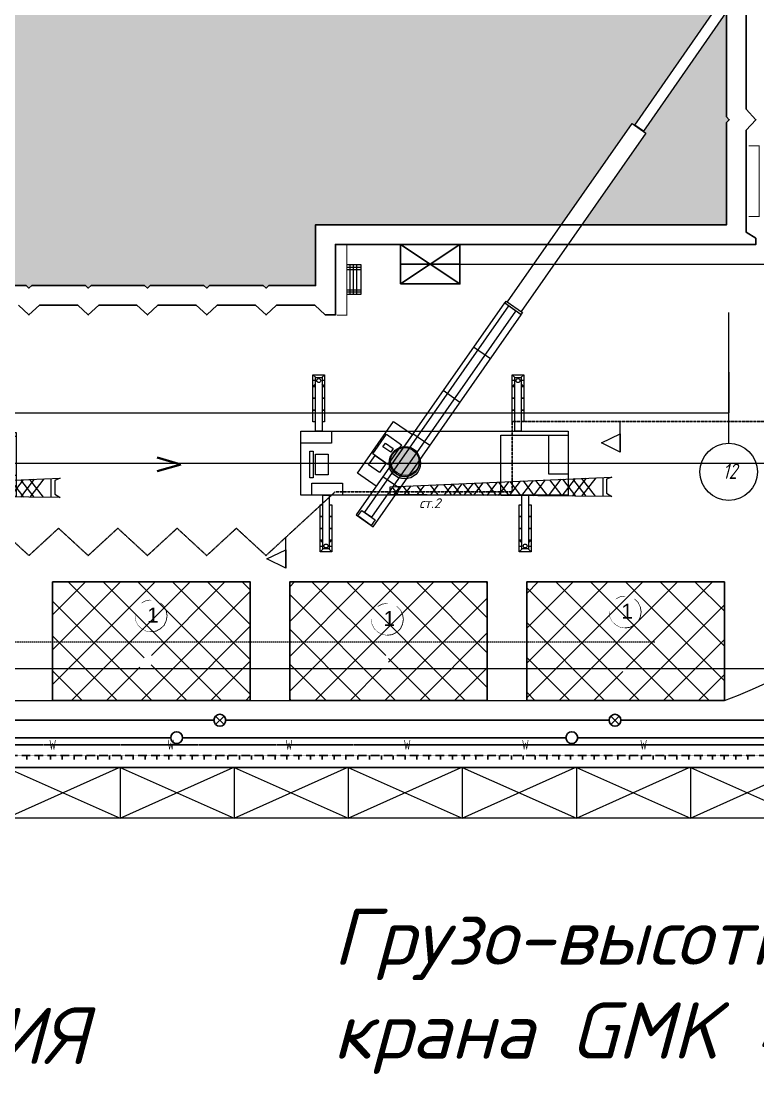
# Model space of a CAD drawing. Header units: millimetres. Extents: x -152693 to 518302, y -31658 to 793547.
# Drawn here: x 453832 to 466925, y 44477 to 63184 of the extents above; entities that cross this region are included whole.
import ezdxf

# ---------------------------------------------------------------- set-up
doc = ezdxf.new("R2010")
doc.units = ezdxf.units.MM
for name, pattern in [('ACAD_ISO02W100', [15, 12, -3]), ('ACAD_ISO03W100', [30, 12, -18]), ('K5LT_AXLED', [19.5, 15, -1.5, 1.5, -1.5]), ('K5LT_BASIC', [0]), ('K5LT_DASHED', [6, 4, -2]), ('K5LT_DASHED_REINFORCED', [6, 4, -2]), ('K5LT_THIN', [0]), ('PS-HIDDEN1', [4, 3, -1]), ('PS-HIDDEN2', [6.5, 5, -1.5])]:
    doc.linetypes.add(name, pattern=pattern)
doc.layers.get('Defpoints').update_dxf_attribs({"color": 2})
for name, color, linetype in [('1WALLB', 212, 'Continuous'), ('PDF _0', 7, 'Continuous'), ('PDF _Текст', 7, 'Continuous'), ('Системный слой', 7, 'Continuous'), ('Слой 1', 7, 'Continuous')]:
    doc.layers.add(name, color=color, linetype=linetype)
doc.layers.add('№3', color=215, linetype='Continuous', lineweight=50)
doc.styles.add('PDF Arial', font='arial.ttf')
doc.styles.get("Standard").update_dxf_attribs({"font": 'arial.ttf'})
doc.styles.add('стиль4', font='isocpeui.ttf', dxfattribs={"height": 2.5})
doc.linetypes.add('ограждение1', pattern='A,0.25,-0.1,[133,ltypeshp.shx,S=0.1,R=0,X=-0.1,Y=0],-0.1,1', length=1.45)
doc.dimstyles.new('Копия(3) ISO-25', dxfattribs={"dimtxt": 2, "dimasz": 2.5, "dimexe": 1.25, "dimexo": 0.3, "dimgap": 0.3, "dimtad": 1, "dimzin": 9, "dimtxsty": 'стиль4', "dimblk": 'OBLIQUE', "dimcen": 2.5, "dimdle": 1, "dimadec": 0, "dimazin": 0, "dimtfac": 1, "dimtmove": 0, "dimatfit": 3, "dimfxl": 1, "dimarcsym": 0})
pattern_1 = [(45, (471839, 380676.3), (-309.3592, 309.3592), []), (135, (471839, 380676.3), (-309.3592, -309.3592), [])]

# ---------------------------------------------------------------- blocks, each defined once
blk = doc.blocks.new('_Oblique')
at = {"color": 0, "linetype": 'ByBlock', "lineweight": -2}
blk.add_line((-0.5, -0.5), (0.5, 0.5), dxfattribs=at)
blk = doc.blocks.new('*D332')
at = {"color": 0, "lineweight": -2, "transparency": 16777216}
for p, q in [((443379, 56944), (443379, 56224)), ((466405, 56944), (466405, 56224)), ((443378, 56225), (466406, 56225))]:
    blk.add_line(p, q, dxfattribs=at)
at = {"layer": 'Defpoints', "color": 0, "transparency": 16777216}
for p in [(443379, 56945), (466405, 56945), (466405, 56225)]:
    blk.add_point(p, dxfattribs=at)
at = {"color": 0, "lineweight": -2, "transparency": 16777216, "xscale": 2.5, "yscale": 2.5, "zscale": 2.5, "rotation": 180}
blk.add_blockref('_Oblique', (443379, 56225), dxfattribs=at)
at = {"color": 0, "lineweight": -2, "transparency": 16777216, "xscale": 2.5, "yscale": 2.5, "zscale": 2.5}
blk.add_blockref('_Oblique', (466405, 56225), dxfattribs=at)
at = {"color": 0, "lineweight": 9, "transparency": 16777216, "insert": (454892, 56227), "char_height": 2.5, "attachment_point": 5, "style": 'стиль4'}
blk.add_mtext('67190', dxfattribs=at)
blk = doc.blocks.new('*D347')
at = {"color": 0, "lineweight": -2, "transparency": 16777216}
for p, q in [((453691, 52994), (453691, 51674)), ((454393, 53082), (454393, 51674)), ((454394, 51676), (453690, 51676))]:
    blk.add_line(p, q, dxfattribs=at)
at = {"layer": 'Defpoints', "color": 0, "transparency": 16777216}
for p in [(453691, 52994), (454393, 53082), (453691, 51676)]:
    blk.add_point(p, dxfattribs=at)
at = {"color": 0, "lineweight": -2, "transparency": 16777216, "xscale": 2.5, "yscale": 2.5, "zscale": 2.5, "rotation": 180}
blk.add_blockref('_Oblique', (453691, 51676), dxfattribs=at)
at = {"color": 0, "lineweight": -2, "transparency": 16777216, "xscale": 2.5, "yscale": 2.5, "zscale": 2.5}
blk.add_blockref('_Oblique', (454393, 51676), dxfattribs=at)
at = {"color": 0, "lineweight": 9, "transparency": 16777216, "insert": (454042, 51677), "char_height": 2.5, "attachment_point": 5, "style": 'стиль4'}
blk.add_mtext('2', dxfattribs=at)
blk = doc.blocks.new('*D348')
at = {"color": 0, "lineweight": -2, "transparency": 16777216}
for p, q in [((454393, 53038), (454393, 51674)), ((457904, 53038), (457904, 51674)), ((457905, 51676), (454392, 51676))]:
    blk.add_line(p, q, dxfattribs=at)
at = {"layer": 'Defpoints', "color": 0, "transparency": 16777216}
for p in [(454393, 53038), (457904, 53038), (454393, 51676)]:
    blk.add_point(p, dxfattribs=at)
at = {"color": 0, "lineweight": -2, "transparency": 16777216, "xscale": 2.5, "yscale": 2.5, "zscale": 2.5, "rotation": 180}
blk.add_blockref('_Oblique', (454393, 51676), dxfattribs=at)
at = {"color": 0, "lineweight": -2, "transparency": 16777216, "xscale": 2.5, "yscale": 2.5, "zscale": 2.5}
blk.add_blockref('_Oblique', (457904, 51676), dxfattribs=at)
at = {"color": 0, "lineweight": 9, "transparency": 16777216, "insert": (456148, 51677), "char_height": 2.5, "attachment_point": 5, "style": 'стиль4'}
blk.add_mtext('10', dxfattribs=at)
blk = doc.blocks.new('*D349')
at = {"color": 0, "lineweight": -2, "transparency": 16777216}
for p, q in [((457904, 53082), (457904, 51674)), ((458606, 53082), (458606, 51674)), ((458607, 51676), (457903, 51676))]:
    blk.add_line(p, q, dxfattribs=at)
at = {"layer": 'Defpoints', "color": 0, "transparency": 16777216}
for p in [(457904, 53082), (458606, 53082), (457904, 51676)]:
    blk.add_point(p, dxfattribs=at)
at = {"color": 0, "lineweight": -2, "transparency": 16777216, "xscale": 2.5, "yscale": 2.5, "zscale": 2.5, "rotation": 180}
blk.add_blockref('_Oblique', (457904, 51676), dxfattribs=at)
at = {"color": 0, "lineweight": -2, "transparency": 16777216, "xscale": 2.5, "yscale": 2.5, "zscale": 2.5}
blk.add_blockref('_Oblique', (458606, 51676), dxfattribs=at)
at = {"color": 0, "lineweight": 9, "transparency": 16777216, "insert": (458255, 51677), "char_height": 2.5, "attachment_point": 5, "style": 'стиль4'}
blk.add_mtext('2', dxfattribs=at)
blk = doc.blocks.new('*D350')
at = {"color": 0, "lineweight": -2, "transparency": 16777216}
for p, q in [((458606, 53082), (458606, 51674)), ((462116, 53082), (462116, 51674)), ((462117, 51676), (458605, 51676))]:
    blk.add_line(p, q, dxfattribs=at)
at = {"layer": 'Defpoints', "color": 0, "transparency": 16777216}
for p in [(458606, 53082), (462116, 53082), (458606, 51676)]:
    blk.add_point(p, dxfattribs=at)
at = {"color": 0, "lineweight": -2, "transparency": 16777216, "xscale": 2.5, "yscale": 2.5, "zscale": 2.5, "rotation": 180}
blk.add_blockref('_Oblique', (458606, 51676), dxfattribs=at)
at = {"color": 0, "lineweight": -2, "transparency": 16777216, "xscale": 2.5, "yscale": 2.5, "zscale": 2.5}
blk.add_blockref('_Oblique', (462116, 51676), dxfattribs=at)
at = {"color": 0, "lineweight": 9, "transparency": 16777216, "insert": (460361, 51677), "char_height": 2.5, "attachment_point": 5, "style": 'стиль4'}
blk.add_mtext('10', dxfattribs=at)
blk = doc.blocks.new('*D351')
at = {"color": 0, "lineweight": -2, "transparency": 16777216}
for p, q in [((462116, 53038), (462116, 51674)), ((462818, 53038), (462818, 51674)), ((462819, 51676), (462115, 51676))]:
    blk.add_line(p, q, dxfattribs=at)
at = {"layer": 'Defpoints', "color": 0, "transparency": 16777216}
for p in [(462116, 53038), (462818, 53038), (462116, 51676)]:
    blk.add_point(p, dxfattribs=at)
at = {"color": 0, "lineweight": -2, "transparency": 16777216, "xscale": 2.5, "yscale": 2.5, "zscale": 2.5, "rotation": 180}
blk.add_blockref('_Oblique', (462116, 51676), dxfattribs=at)
at = {"color": 0, "lineweight": -2, "transparency": 16777216, "xscale": 2.5, "yscale": 2.5, "zscale": 2.5}
blk.add_blockref('_Oblique', (462818, 51676), dxfattribs=at)
at = {"color": 0, "lineweight": 9, "transparency": 16777216, "insert": (462467, 51677), "char_height": 2.5, "attachment_point": 5, "style": 'стиль4'}
blk.add_mtext('2', dxfattribs=at)
blk = doc.blocks.new('*D352')
at = {"color": 0, "lineweight": -2, "transparency": 16777216}
for p, q in [((462818, 52994), (462818, 51674)), ((466329, 53082), (466329, 51674)), ((466330, 51676), (462817, 51676))]:
    blk.add_line(p, q, dxfattribs=at)
at = {"layer": 'Defpoints', "color": 0, "transparency": 16777216}
for p in [(462818, 52994), (466329, 53082), (462818, 51676)]:
    blk.add_point(p, dxfattribs=at)
at = {"color": 0, "lineweight": -2, "transparency": 16777216, "xscale": 2.5, "yscale": 2.5, "zscale": 2.5, "rotation": 180}
blk.add_blockref('_Oblique', (462818, 51676), dxfattribs=at)
at = {"color": 0, "lineweight": -2, "transparency": 16777216, "xscale": 2.5, "yscale": 2.5, "zscale": 2.5}
blk.add_blockref('_Oblique', (466329, 51676), dxfattribs=at)
at = {"color": 0, "lineweight": 9, "transparency": 16777216, "insert": (464573, 51677), "char_height": 2.5, "attachment_point": 5, "style": 'стиль4'}
blk.add_mtext('10', dxfattribs=at)
blk = doc.blocks.new('*D353')
at = {"color": 0, "lineweight": -2, "transparency": 16777216}
for p, q in [((471689, 53784), (471689, 51674)), ((466329, 53082), (466329, 51674)), ((471690, 51676), (466328, 51676))]:
    blk.add_line(p, q, dxfattribs=at)
at = {"layer": 'Defpoints', "color": 0, "transparency": 16777216}
for p in [(471689, 53784), (466329, 53082), (466329, 51676)]:
    blk.add_point(p, dxfattribs=at)
at = {"color": 0, "lineweight": -2, "transparency": 16777216, "xscale": 2.5, "yscale": 2.5, "zscale": 2.5, "rotation": 180}
blk.add_blockref('_Oblique', (466329, 51676), dxfattribs=at)
at = {"color": 0, "lineweight": -2, "transparency": 16777216, "xscale": 2.5, "yscale": 2.5, "zscale": 2.5}
blk.add_blockref('_Oblique', (471689, 51676), dxfattribs=at)
at = {"color": 0, "lineweight": 9, "transparency": 16777216, "insert": (469009, 51677), "char_height": 2.5, "attachment_point": 5, "style": 'стиль4'}
blk.add_mtext('15.30', dxfattribs=at)
blk = doc.blocks.new('*U318')
at = {"layer": 'Системный слой', "insert": (-213, -87), "char_height": 296.01, "width": 426.21, "attachment_point": 7}
blk.add_mtext('{\\fGOST type A|b0|i0|c204|p2;\\H0.59119x;\\W0.67;\\C7;W}', dxfattribs=at)
blk = doc.blocks.new('*U323')
at = {"color": 0, "linetype": 'ByBlock', "lineweight": -2}
for p in [(12600, 0), (14700, 0), (16800, 0), (18900, 0), (21000, 0), (23100, 0)]:
    blk.add_blockref('*U318', p, dxfattribs=at)
blk = doc.blocks.new('*U319')
at = {"layer": 'Системный слой', "color": 150, "linetype": 'K5LT_THIN', "lineweight": 30}
blk.add_line((0, -35), (0, 35), dxfattribs=at)
blk = doc.blocks.new('*U320')
at = {"color": 0, "linetype": 'ByBlock', "lineweight": -2}
for p in [(13860, 0), (14070, 0), (14280, 0), (14490, 0), (14700, 0), (14910, 0), (15120, 0), (15330, 0), (15540, 0), (15750, 0), (15960, 0), (16170, 0), (16380, 0), (16590, 0), (16800, 0), (17010, 0), (17220, 0), (17430, 0), (17640, 0), (17850, 0), (18060, 0), (18270, 0), (18480, 0), (18690, 0), (18900, 0), (19110, 0), (19320, 0), (19530, 0), (19740, 0), (19950, 0), (20160, 0), (20370, 0), (20580, 0), (20790, 0), (21000, 0), (21210, 0), (21420, 0), (21630, 0), (21840, 0), (22050, 0), (22260, 0), (22470, 0), (22680, 0), (22890, 0), (23100, 0), (23310, 0), (23520, 0), (23730, 0), (23940, 0), (24150, 0), (24360, 0), (24570, 0), (24780, 0), (24990, 0), (25200, 0), (25410, 0), (25620, 0), (25830, 0), (26040, 0), (26250, 0), (26460, 0), (26670, 0)]:
    blk.add_blockref('*U319', p, dxfattribs=at)
blk = doc.blocks.new('прарапрапр')
at = {"color": 1, "lineweight": 25}
for p, q in [((-1831.19, -5961.57), (-1831.92, -5960.84)), ((-1828.93, -5960.84), (-1829.66, -5961.57)), ((-1780.63, -5961.57), (-1781.36, -5960.84)), ((-1778.37, -5960.84), (-1779.1, -5961.57)), ((-1831.22, -5962.33), (-1831.92, -5962.33)), ((-1831.22, -5963.13), (-1831.92, -5963.83)), ((-1828.93, -5962.33), (-1829.6, -5962.33)), ((-1828.93, -5963.83), (-1829.6, -5963.16)), ((-1780.66, -5962.33), (-1781.36, -5962.33)), ((-1780.66, -5963.13), (-1781.36, -5963.83)), ((-1778.37, -5962.33), (-1779.03, -5962.33)), ((-1778.37, -5963.83), (-1779.03, -5963.16)), ((-1812.27, -5989.31), (-1756, -5986.8)), ((-1796.64, -5991.38), (-1798.69, -5988.7)), ((-1798.52, -5991.36), (-1796.4, -5988.6)), ((-1794.22, -5991.4), (-1796.36, -5988.6)), ((-1796.25, -5991.38), (-1794.04, -5988.5)), ((-1791.53, -5991.42), (-1793.78, -5988.49)), ((-1793.48, -5991.4), (-1791.15, -5988.37)), ((-1791.09, -5991.42), (-1788.66, -5988.26)), ((-1788.43, -5991.45), (-1790.8, -5988.35)), ((-1785.3, -5991.47), (-1787.79, -5988.22)), ((-1787.64, -5991.45), (-1785.06, -5988.1)), ((-1784.8, -5991.47), (-1782.11, -5987.96)), ((-1782.06, -5991.5), (-1784.68, -5988.08)), ((-1782.03, -5991.5), (-1779.22, -5987.83)), ((-1779.15, -5991.52), (-1781.88, -5987.95)), ((-1778.89, -5991.52), (-1775.95, -5987.69)), ((-1775.63, -5991.55), (-1778.5, -5987.8)), ((-1775.95, -5991.55), (-1772.88, -5987.55)), ((-1772.28, -5991.58), (-1775.29, -5987.66)), ((-1772.11, -5991.58), (-1768.88, -5987.37)), ((-1768.65, -5991.61), (-1771.8, -5987.5)), ((-1768.65, -5991.61), (-1765.28, -5987.21)), ((-1765.19, -5991.63), (-1768.47, -5987.35)), ((-1765.99, -5991.63), (-1762.51, -5987.09)), ((-1762.54, -5991.65), (-1765.92, -5987.24)), ((-1760.17, -5991.67), (-1763.65, -5987.14)), ((-1763.62, -5991.65), (-1760.04, -5986.98)), ((-1758.26, -5991.69), (-1758.24, -5986.9)), ((-1756, -5986.8), (-1757.36, -5987.38)), ((-1757.36, -5987.38), (-1757.36, -5990.88)), ((-1812.29, -5991.25), (-1812.27, -5989.31)), ((-1756, -5991.71), (-1812.29, -5991.25)), ((-1810.3, -5991.27), (-1811.82, -5989.29)), ((-1811.31, -5991.26), (-1809.73, -5989.2)), ((-1807.34, -5991.29), (-1808.97, -5989.16)), ((-1808.66, -5991.28), (-1806.96, -5989.07)), ((-1805.44, -5991.31), (-1803.61, -5988.92)), ((-1803.64, -5991.32), (-1805.42, -5989.01)), ((-1800.14, -5991.35), (-1802.05, -5988.85)), ((-1801.98, -5991.34), (-1800.01, -5988.76)), ((-1757.36, -5990.88), (-1756, -5991.71)), ((-1830.08, -6002.81), (-1829.42, -6003.47)), ((-1830.08, -6004.31), (-1829.42, -6004.31)), ((-1827.8, -6003.51), (-1827.1, -6002.81)), ((-1827.8, -6004.31), (-1827.1, -6004.31)), ((-1779.52, -6002.81), (-1778.86, -6003.47)), ((-1779.52, -6004.31), (-1778.86, -6004.31)), ((-1777.23, -6003.51), (-1776.53, -6002.81)), ((-1777.23, -6004.31), (-1776.53, -6004.31)), ((-1830.08, -6005.8), (-1829.35, -6005.07)), ((-1827.83, -6005.07), (-1827.1, -6005.8)), ((-1779.52, -6005.8), (-1778.79, -6005.07)), ((-1777.26, -6005.07), (-1776.53, -6005.8))]:
    blk.add_line(p, q, dxfattribs=at)
for points in [[(-1831.22, -5963.83), (-1831.92, -5963.83), (-1831.92, -5960.84), (-1831.22, -5960.84), (-1828.93, -5960.84), (-1828.93, -5963.83), (-1829.6, -5963.83)], [(-1780.66, -5963.83), (-1781.36, -5963.83), (-1781.36, -5960.84), (-1780.66, -5960.84), (-1778.37, -5960.84), (-1778.37, -5963.83), (-1779.03, -5963.83)], [(-1831.22, -5966.81), (-1831.92, -5966.81), (-1831.92, -5963.83), (-1831.22, -5963.83)], [(-1829.6, -5963.83), (-1828.93, -5963.83), (-1828.93, -5966.81), (-1829.6, -5966.81)], [(-1780.66, -5966.81), (-1781.36, -5966.81), (-1781.36, -5963.83), (-1780.66, -5963.83)], [(-1779.03, -5963.83), (-1778.37, -5963.83), (-1778.37, -5966.81), (-1779.03, -5966.81)], [(-1831.22, -5969.8), (-1831.92, -5969.8), (-1831.92, -5966.81), (-1831.22, -5966.81)], [(-1829.6, -5966.81), (-1828.93, -5966.81), (-1828.93, -5969.8), (-1829.6, -5969.8)], [(-1780.66, -5969.8), (-1781.36, -5969.8), (-1781.36, -5966.81), (-1780.66, -5966.81)], [(-1779.03, -5966.81), (-1778.37, -5966.81), (-1778.37, -5969.8), (-1779.03, -5969.8)], [(-1831.22, -5972.79), (-1831.92, -5972.79), (-1831.92, -5969.8), (-1831.22, -5969.8)], [(-1829.6, -5969.8), (-1828.93, -5969.8), (-1828.93, -5972.79), (-1829.6, -5972.79)], [(-1780.66, -5972.79), (-1781.36, -5972.79), (-1781.36, -5969.8), (-1780.66, -5969.8)], [(-1779.03, -5969.8), (-1778.37, -5969.8), (-1778.37, -5972.79), (-1779.03, -5972.79)], [(-1784.21, -5986.22), (-1784.21, -5976.16), (-1767.12, -5976.16), (-1767.12, -5991.44), (-1784.21, -5991.44), (-1784.21, -5986.22)], [(-1829.42, -5996.84), (-1830.08, -5996.84), (-1830.08, -5993.85), (-1829.42, -5993.85)], [(-1827.8, -5993.85), (-1827.1, -5993.85), (-1827.1, -5996.84), (-1827.8, -5996.84)], [(-1778.86, -5996.84), (-1779.52, -5996.84), (-1779.52, -5993.85), (-1778.86, -5993.85)], [(-1777.23, -5993.85), (-1776.53, -5993.85), (-1776.53, -5996.84), (-1777.23, -5996.84)], [(-1829.42, -5999.83), (-1830.08, -5999.83), (-1830.08, -5996.84), (-1829.42, -5996.84)], [(-1827.8, -5996.84), (-1827.1, -5996.84), (-1827.1, -5999.83), (-1827.8, -5999.83)], [(-1778.86, -5999.83), (-1779.52, -5999.83), (-1779.52, -5996.84), (-1778.86, -5996.84)], [(-1777.23, -5996.84), (-1776.53, -5996.84), (-1776.53, -5999.83), (-1777.23, -5999.83)], [(-1829.42, -6002.81), (-1830.08, -6002.81), (-1830.08, -5999.83), (-1829.42, -5999.83)], [(-1827.8, -5999.83), (-1827.1, -5999.83), (-1827.1, -6002.81), (-1827.8, -6002.81)], [(-1778.86, -6002.81), (-1779.52, -6002.81), (-1779.52, -5999.83), (-1778.86, -5999.83)], [(-1777.23, -5999.83), (-1776.53, -5999.83), (-1776.53, -6002.81), (-1777.23, -6002.81)], [(-1827.8, -6002.81), (-1827.1, -6002.81), (-1827.1, -6005.8), (-1827.8, -6005.8), (-1830.08, -6005.8), (-1830.08, -6002.81), (-1829.42, -6002.81)], [(-1777.23, -6002.81), (-1776.53, -6002.81), (-1776.53, -6005.8), (-1777.23, -6005.8), (-1779.52, -6005.8), (-1779.52, -6002.81), (-1778.86, -6002.81)]]:
    blk.add_lwpolyline(points, dxfattribs=at)
for points in [[(-1829.6, -5975.2), (-1831.22, -5975.2), (-1831.22, -5961.57), (-1829.6, -5961.57)], [(-1779.03, -5975.2), (-1780.66, -5975.2), (-1780.66, -5961.57), (-1779.03, -5961.57)], [(-1767.12, -5991.44), (-1834.94, -5991.44), (-1834.94, -5975.2), (-1767.12, -5975.2)], [(-1827.2, -5978.24), (-1834.94, -5978.24), (-1834.94, -5975.2), (-1827.2, -5975.2)], [(-1772.01, -5976.16), (-1767.12, -5976.16), (-1767.12, -5986.11), (-1772.01, -5986.11)], [(-1831.89, -5987), (-1832.72, -5987), (-1832.72, -5980.2), (-1831.89, -5980.2)], [(-1828, -5986.22), (-1831.22, -5986.22), (-1831.22, -5980.99), (-1828, -5980.99)], [(-1824.43, -5991.44), (-1832.17, -5991.44), (-1832.17, -5988.4), (-1824.43, -5988.4)], [(-1829.42, -5991.44), (-1827.8, -5991.44), (-1827.8, -6005.07), (-1829.42, -6005.07)], [(-1778.86, -5991.44), (-1777.23, -5991.44), (-1777.23, -6005.07), (-1778.86, -6005.07)]]:
    blk.add_lwpolyline(points, close=True, dxfattribs=at)
for centre in [(-1830.43, -5962.33), (-1779.86, -5962.33), (-1828.59, -6004.31), (-1778.03, -6004.31)]:
    blk.add_circle(centre, 0.492, dxfattribs=at)
blk = doc.blocks.new('ичси')
at = {"color": 1, "lineweight": 20}
for p, q in [((-1400.86, -5833.4), (-1401.75, -5835.85)), ((-1405.15, -5843.25), (-1402.39, -5835.62)), ((-1402.39, -5835.62), (-1399.86, -5836.56)), ((-1399.6, -5833.86), (-1400.48, -5836.31)), ((-1402.68, -5844.15), (-1399.85, -5836.55)), ((-1440.44, -5952.72), (-1445.35, -5950.95)), ((-1445.02, -5965.37), (-1449.93, -5963.59)), ((-1449.57, -5977.94), (-1454.48, -5976.16)), ((-1454.11, -5990.47), (-1459.02, -5988.69))]:
    blk.add_line(p, q, dxfattribs=at)
for points in [[(-1400.23, -5833.63), (-1401.67, -5833.11), (-1401.84, -5833.56), (-1402.05, -5833.48), (-1402.2, -5833.89), (-1402.85, -5833.66), (-1403.1, -5834.35), (-1402.45, -5834.58), (-1402.78, -5835.48), (-1402.39, -5835.62)], [(-1400.23, -5833.63), (-1398.79, -5834.15), (-1398.95, -5834.6), (-1398.74, -5834.68), (-1398.89, -5835.09), (-1398.23, -5835.33), (-1398.48, -5836.02), (-1399.14, -5835.78), (-1399.46, -5836.68), (-1399.85, -5836.54)], [(-1440.01, -5937.62), (-1421.18, -5885.64), (-1417.17, -5887.09), (-1436, -5939.07)]]:
    blk.add_lwpolyline(points, dxfattribs=at)
for points in [[(-1402.65, -5844.16), (-1417.91, -5886.82), (-1420.45, -5885.9), (-1405.19, -5843.24)], [(-1435.64, -5939.2), (-1435.86, -5939.82), (-1440.6, -5938.1), (-1440.38, -5937.49)], [(-1458.12, -6001.55), (-1435.78, -5939.85), (-1440.69, -5938.07), (-1463.03, -5999.77)], [(-1459.08, -5999.34), (-1437.32, -5939.29), (-1439.48, -5938.51), (-1461.23, -5998.56)], [(-1454.57, -5976.4), (-1460.01, -5991.41), (-1465.46, -5989.44), (-1460.02, -5974.43)], [(-1456.52, -5979.61), (-1458.59, -5985.32), (-1463.01, -5983.72), (-1460.94, -5978)], [(-1458.34, -5981.08), (-1458.72, -5982.14), (-1460.98, -5981.32), (-1460.6, -5980.26)], [(-1459.1, -5985.13), (-1460.09, -5987.85), (-1463.34, -5986.67), (-1462.36, -5983.95)], [(-1458.08, -5999.7), (-1458.67, -6001.35), (-1462.58, -5999.93), (-1461.98, -5998.29)]]:
    blk.add_lwpolyline(points, close=True, dxfattribs=at)
at = {"layer": '№3', "color": 7, "lineweight": 20}
blk.add_circle((-1454.6, -5983.32), 3.69, dxfattribs=at)

msp = doc.modelspace()

# ---------------------------------------------------------------- hatches: boundary and pattern name
at = {"lineweight": 20, "ltscale": 100}
h = msp.add_hatch(dxfattribs=at)
h.set_pattern_fill('ANSI31', color=254, scale=3500)
h.set_pattern_definition([(45, (208635.1, 565522), (-309.35922, 309.35922), [])])
h.paths.add_polyline_path([(440550.1579, 79998.71853), (440277.55298, 80474.05747), (440652.28271, 80497.77446), (440440.42547, 80190.05805), (440550.1579, 79998.71853, -0.0475109513), (442210.56563, 80672.01483), (439473.6983, 80672.01483, 0.4142142371), (437718.46935, 78916.78184), (437718.46935, 77741.43976, -0.0967050735)])
h.paths.add_polyline_path([(471688.56915, 78039.17141), (471688.56915, 77551.28759), (471728.64313, 77603.61402), (471895.24715, 77267.12038), (471688.56915, 77310.40065), (471688.56915, 76728.89227, -0.0808472634), (472917.22941, 73821.27048), (472917.22941, 78916.78993, 0.4142128877), (471162.00047, 80672.01483), (466893.23856, 80672.01483, -0.0383320613), (468252.00679, 80026.77374), (468524.63477, 80502.15291), (468734.34639, 80190.69519), (468361.76228, 80218.15349), (468252.00679, 80026.77374, -0.0273344755), (469153.0202, 79443.35457), (470284.38485, 79443.35457, -0.4142138009)])
h.paths.add_polyline_path([(471688.56915, 61244.90451, -0.0214475873), (471981.89872, 60600.01107), (472447.2807, 60874.37257), (472468.63719, 60590.89935), (472917.22941, 60590.89935), (472917.22941, 69179.90827, -0.0808472634), (471688.56915, 66272.28648)])
h.paths.add_polyline_path([(472394.50119, 64790.3618), (472336.04551, 64745.96013), (472394.50119, 65189.9768), (472452.95687, 64745.96013)], flags=16)
h.paths.add_polyline_path([(472457.15911, 56065.2144), (472917.22941, 56059.55648), (472917.22941, 60081.38075), (472171.54599, 60081.38075, -0.1236969984)])
h.paths.add_polyline_path([(472917.22941, 55885.35394), (472835.14388, 55723.67487), (472677.76082, 56062.50145), (472457.15911, 56065.2144, -0.0737886965), (471688.56915, 53764.8685), (471688.56915, 51675.64403, -0.0912526254), (471573.56955, 51050.75155), (473029.91622, 51050.75155, -0.1110019233), (472917.22941, 51816.05093)])
h.paths.add_polyline_path([(472299.80364, 51674.29603), (472305.69758, 51674.29603), (472305.69758, 51680.29603), (472299.80364, 51680.29603)], flags=24)
at = {"true_color": 0x7aafdf}
h = msp.add_hatch(dxfattribs=at)
h.set_pattern_fill('ANGLE', color=143)
h.set_pattern_definition([(0, (0, 0), (0, 6.985), [5.08, -1.905]), (90, (0, 0), (-6.985, 4e-16), [5.08, -1.905])])
h.paths.add_polyline_path([(447590.81417, 69615.11825), (446862.16638, 69615.11825), (446862.16638, 69302.55087), (445284.5519, 69302.55087), (445284.5519, 69615.11825), (443681.69153, 69615.11825), (443681.69153, 68853.17218), (443635.60582, 68803.15669), (443681.69153, 68753.14119), (443681.69153, 67800.03482), (443635.60582, 67750.01932), (443681.69153, 67700.00382), (443681.69153, 66746.89745), (443635.60582, 66696.88195), (443681.69153, 66646.86645), (443681.69153, 65693.76008), (443635.60582, 65643.74458), (443681.69153, 65593.72908), (443681.69153, 64826.1385), (444383.64954, 65673.99478), (444350.558, 65701.39196)])
h.paths.add_polyline_path([(464419.33265, 67702.09558), (464373.18971, 67672.65738), (463068.1126, 69718.30228), (459478.75206, 69730.52305), (459478.75206, 68942.52903), (459098.20391, 68561.98088), (457181.31701, 68561.98088), (457131.30151, 68608.06659), (457081.28601, 68561.98088), (456128.17964, 68561.98088), (456078.16414, 68608.06659), (456028.14865, 68561.98088), (455075.04227, 68561.98088), (455025.02678, 68608.06659), (454975.01128, 68561.98088), (454021.90491, 68561.98088), (453971.88941, 68608.06659), (453921.87391, 68561.98088), (452968.76754, 68561.98088), (452918.75204, 68608.06659), (452868.73654, 68561.98088), (451915.63017, 68561.98088), (451865.61467, 68608.06659), (451815.59917, 68561.98088), (450881.1336, 68561.98088), (450794.92501, 68641.41594), (450685.85762, 68540.91813), (449851.09522, 68540.91813), (449497.10138, 68997.57018), (449497.10138, 69615.11825), (447978.31428, 69615.11825), (444580.46656, 65511.04584), (444529.2389, 65553.45829), (443681.69153, 64529.75268), (443681.69153, 64505.11225), (444295.24754, 63732.95679), (444347.31708, 63774.33133), (448550.32781, 58484.87514), (448656.18707, 58484.87514), (448706.20256, 58438.78943), (448756.21806, 58484.87514), (449709.32443, 58484.87514), (449759.33993, 58438.78943), (449809.35543, 58484.87514), (450762.4618, 58484.87514), (450812.4773, 58438.78943), (450862.4928, 58484.87514), (451815.59917, 58484.87514), (451865.61467, 58438.78943), (451915.63017, 58484.87514), (452868.73654, 58484.87514), (452918.75204, 58438.78943), (452968.76754, 58484.87514), (453921.87391, 58484.87514), (453971.88941, 58438.78943), (454021.90491, 58484.87514), (454975.01128, 58484.87514), (455025.02678, 58438.78943), (455075.04227, 58484.87514), (456028.14865, 58484.87514), (456078.16414, 58438.78943), (456128.17964, 58484.87514), (457081.28601, 58484.87514), (457131.30151, 58438.78943), (457181.31701, 58484.87514), (458134.42338, 58484.87514), (458184.43888, 58438.78943), (458234.45438, 58484.87514), (459066.6096, 58484.87514), (459066.6096, 59566.09617), (463433.05527, 59566.09617), (464690.62373, 61365.31517), (464735.48539, 61333.959), (466368.36203, 63690.72195), (466368.36203, 64628.06599), (466116.73084, 65022.48564), (466114.35602, 65020.97056)])
h.paths.add_polyline_path([(462291.67542, 70935.32981), (462268.60395, 70920.61071), (462243.86926, 70959.38113), (462238.63217, 70956.03998), (461750.35354, 71721.39299), (459478.75206, 71721.39299), (459478.75206, 69730.52305), (463068.1126, 69718.30228)])
h.paths.add_polyline_path([(466368.36203, 71721.39299), (462184.0635, 71721.39299), (462546.88016, 71152.69551), (462566.37775, 71110.58395), (462543.30628, 71095.86485), (463422.93206, 69717.09422), (466368.36203, 69707.06586)])
h.paths.add_polyline_path([(466368.36203, 69707.06586), (463422.93206, 69717.09422), (464624.82058, 67833.19242), (464578.67764, 67803.75423), (466273.70101, 65122.62921), (466272.07469, 65121.59165), (466368.36203, 64973.41435), (466368.36203, 65593.72908), (466414.44774, 65643.74458), (466368.36203, 65693.76008), (466368.36203, 67700.00382), (466414.44774, 67750.01932), (466368.36203, 67800.03482)])
h.paths.add_polyline_path([(466368.36203, 61381.17961), (466414.44774, 61431.1951), (466368.36203, 61481.2106), (466368.36203, 63358.84037), (464890.40577, 61225.67703), (464935.26743, 61194.32086), (463797.21585, 59566.09617), (466368.36203, 59566.09617)])
h.paths.add_polyline_path([(444113.63019, 63588.64334), (444036.24777, 63691.8597), (444036.24777, 60238.68521), (443681.69153, 60238.68521), (443681.69153, 59374.93587), (443635.60582, 59324.92037), (443681.69153, 59274.90487), (443681.69153, 58321.7985), (443635.60582, 58271.783), (443681.69153, 58221.7675), (443681.69153, 57431.73777), (444290.42391, 57431.73777), (446912.98535, 57431.73777), (447439.97305, 57431.73777), (447439.97305, 58484.87514), (448169.09294, 58484.87514)])
at = {"linetype": 'Continuous', "lineweight": 0}
h = msp.add_hatch(color=256, dxfattribs=at)
h.paths.add_polyline_path([(460370.39414, 55326.50882, -1), (460926.81618, 55326.50882)])
h.paths.add_polyline_path([(460648.60516, 55326.50882), (460926.81618, 55326.50882, -0.2899749735), (460767.57394, 55075.01766)])
msp.add_hatch(color=256, dxfattribs=at).paths.add_polyline_path([(460767.57394, 55075.01766, -0.5504176756), (460370.39414, 55326.50882), (460648.60516, 55326.50882)])
at = {"lineweight": 20, "ltscale": 100}
h = msp.add_hatch(dxfattribs=at)
h.set_pattern_fill('ANSI37', color=254, scale=3500)
h.set_pattern_definition(pattern_1)
h.paths.add_polyline_path([(457903.60225, 52153.2198), (456148.3733, 52153.2198), (456145.69871, 51605.21961), (455809.64655, 51772.71234), (456147.29656, 51932.60404), (456148.3733, 52153.2198), (455135.33039, 52153.2198, -0.0430510712), (454393.14435, 52858.54832), (454393.14435, 51113.95935), (457903.60225, 51113.95935)])
h.paths.add_polyline_path([(457903.60225, 53220.23409), (454393.14435, 53220.23409), (454393.14435, 52858.54832, 0.0430510712), (455135.33039, 52153.2198), (457903.60225, 52153.2198)])
h.paths.add_polyline_path([(455963.36383, 51582.88261), (456280.21989, 51582.88261), (456280.21989, 52002.88261), (455963.36383, 52002.88261)], flags=24)
h = msp.add_hatch(dxfattribs=at)
h.set_pattern_fill('ANSI37', color=254, scale=3500)
h.set_pattern_definition(pattern_1)
h.paths.add_polyline_path([(462116.15173, 52153.2198), (460360.92278, 52153.2198), (460358.24818, 51605.21961), (460022.19603, 51772.71234), (460359.84603, 51932.60404), (460360.92278, 52153.2198), (459347.87986, 52153.2198, -0.0430510712), (458605.69383, 52858.54832), (458605.69383, 51113.95935), (462116.15173, 51113.95935)])
h.paths.add_polyline_path([(462116.15173, 53220.23409), (458605.69383, 53220.23409), (458605.69383, 52858.54832, 0.0430510712), (459347.87986, 52153.2198), (462116.15173, 52153.2198)])
h.paths.add_polyline_path([(460175.91331, 51582.88261), (460492.76937, 51582.88261), (460492.76937, 52002.88261), (460175.91331, 52002.88261)], flags=24)
h = msp.add_hatch(dxfattribs=at)
h.set_pattern_fill('ANSI37', color=254, scale=3500)
h.set_pattern_definition(pattern_1)
h.paths.add_polyline_path([(466328.7012, 52153.2198), (464573.47225, 52153.2198), (464570.79766, 51605.21961), (464234.7455, 51772.71234), (464572.39551, 51932.60404), (464573.47225, 52153.2198), (463560.42934, 52153.2198, -0.0430510712), (462818.2433, 52858.54832), (462818.2433, 51113.95935), (466328.7012, 51113.95935)])
h.paths.add_polyline_path([(466328.7012, 53220.23409), (462818.2433, 53220.23409), (462818.2433, 52858.54832, 0.0430510712), (463560.42934, 52153.2198), (466328.7012, 52153.2198)])
h.paths.add_polyline_path([(464388.46278, 51582.88261), (464705.31884, 51582.88261), (464705.31884, 52002.88261), (464388.46278, 52002.88261)], flags=24)

# ---------------------------------------------------------------- linework, layer by layer
at = {"color": 7, "lineweight": 40}
for p in [(456253.01704, 55428.43213), (456253.01704, 55184.81742)]:
    msp.add_line(p, (456672.29814, 55306.62478), dxfattribs=at)
at = {"linetype": 'K5LT_DASHED_REINFORCED', "lineweight": 25, "ltscale": 6}
msp.add_line((442497.68196, 52153.2198), (465099.00665, 52153.2198), dxfattribs=at)
at = {"color": 6, "linetype": 'ограждение1', "lineweight": 25, "ltscale": 20}
msp.add_line((441667.71948, 51113.95935), (466328.7012, 51113.95935), dxfattribs=at)
at = {"color": 254, "lineweight": 20, "ltscale": 100}
msp.add_lwpolyline([(441333.62581, 49920.40366), (467750.47811, 49920.40366), (467750.47811, 49023.62308), (441333.62581, 49023.62308)], close=True, dxfattribs=at)
for points in [[(453568.78607, 49023.62309), (455574.56428, 49920.40368)], [(453568.78607, 49920.40368), (455594.74205, 49023.62309)], [(455594.74205, 49920.40368), (455594.74205, 49023.62309)], [(455594.74209, 49023.62308), (457600.5203, 49920.40366)], [(455594.74209, 49920.40366), (457620.69807, 49023.62308)], [(457620.69807, 49023.6231), (459626.47628, 49920.40369)], [(457620.69807, 49920.40369), (459646.65405, 49023.6231)], [(457620.69807, 49920.40366), (457620.69807, 49023.62308)], [(459646.65405, 49920.40369), (459646.65405, 49023.6231)], [(459646.65411, 49023.62308), (461652.43232, 49920.40366)], [(459646.65411, 49920.40366), (461672.61009, 49023.62308)], [(461672.61009, 49920.40366), (461672.61009, 49023.62308)], [(461672.61009, 49023.62308), (463678.3883, 49920.40366)], [(461672.61009, 49920.40366), (463698.56607, 49023.62308)], [(463698.56607, 49023.62311), (465704.34428, 49920.4037)], [(463698.56607, 49920.4037), (465724.52205, 49023.62311)], [(463698.56607, 49920.40366), (463698.56607, 49023.62308)], [(465724.52205, 49920.4037), (465724.52205, 49023.62311)], [(465724.52213, 49023.62308), (467730.30034, 49920.40366)], [(465724.52213, 49920.40366), (467750.47812, 49023.62308)]]:
    msp.add_lwpolyline(points, dxfattribs=at)
at = {"linetype": 'Continuous', "lineweight": 0}
msp.add_circle((460648.60516, 55326.50882), 278.21102, dxfattribs=at)
at = {"color": 254, "lineweight": 20, "ltscale": 100}
msp.add_circle((460648.60516, 55346.39287), 258.32698, dxfattribs=at)
at = {"color": 6, "linetype": 'ограждение1', "lineweight": 25, "ltscale": 20}
msp.add_arc((464011.55481, 57684.1328), 6966.80318, 289.426553382, 66.895403074, dxfattribs=at)
at = {"layer": '1WALLB', "color": 1, "linetype": 'PS-HIDDEN1', "ltscale": 750}
for points in [[(464479.37525, 55523.82526), (464142.50963, 55689.67587), (464479.37525, 55851.2136), (464479.37525, 55523.82526), (464479.37525, 56071.83199)], [(458537.51348, 53464.64796), (458200.64787, 53630.49857), (458537.51348, 53792.0363), (458537.51348, 53464.64796), (458537.51348, 54012.65469)]]:
    msp.add_lwpolyline(points, dxfattribs=at)
at = {"layer": 'PDF _0', "lineweight": 0, "const_width": 17.78062}
for points in [[(466760.80244, 60964.48467), (466944.53547, 60964.48467), (466944.53547, 59710.95125), (466760.80244, 59710.95125)], [(459437.37397, 59210.11043), (459621.107, 59210.11043), (459621.107, 57956.577), (459437.37397, 57956.577)]]:
    msp.add_lwpolyline(points, dxfattribs=at)
at = {"layer": 'PDF _0', "lineweight": 0}
for points in [[(459621.107, 58857.46154), (459867.07219, 58857.46154), (459867.07219, 58327.0065), (459612.21669, 58327.0065)], [(459621.107, 58810.04657), (459867.07219, 58810.04657)], [(459621.107, 58771.5219), (459867.07219, 58771.5219)], [(459671.48541, 58857.46154), (459671.48541, 58327.0065)], [(459730.75413, 58857.46154), (459730.75413, 58327.0065)], [(459790.02285, 58857.46154), (459790.02285, 58327.0065)], [(459867.07219, 58404.05583), (459612.21669, 58404.05583)], [(459867.07219, 58368.4946), (459612.21669, 58368.4946)]]:
    msp.add_lwpolyline(points, dxfattribs=at)
for points in [[(464561.46778, 52967.05904, 10.77707, 10.77707, 0), (464477.12383, 52955.00991, 11.36003, 11.36003, 0), (464396.79626, 52914.84612, 0, 0, 0), (464332.53421, 52850.58407, 0, 0, 0), (464292.37042, 52774.27288, 0, 0, 0), (464280.32129, 52685.91255, 7.18472, 7.18472, 0), (464292.37042, 52597.55222, 7.18472, 7.18472, 0), (464332.53421, 52517.22466, 7.18472, 7.18472, 0), (464396.79626, 52456.97898, 7.18472, 7.18472, 0), (464477.12383, 52412.79882, 7.18472, 7.18472, 0), (464561.46778, 52400.74968, 15.80638, 15.80638, 0), (464653.84449, 52412.79882, 15.80638, 15.80638, 0), (464734.17206, 52456.97898, 15.80638, 15.80638, 0), (464798.43411, 52517.22466, 15.80638, 15.80638, 0), (464834.58152, 52597.55222, 15.80638, 15.80638, 0), (464850.64703, 52685.91255, 15.80638, 15.80638, 0), (464834.58152, 52774.27288, 11.36003, 11.36003, 0), (464798.43411, 52850.58407, 10.77707, 10.77707, 0), (464734.17206, 52914.84612, 0, 0, 0), (464653.84449, 52955.00991, 0, 0, 0)], [(456137.94402, 52898.90788, 10.77707, 10.77707, 0), (456053.60007, 52886.85875, 11.36003, 11.36003, 0), (455973.2725, 52846.69496, 0, 0, 0), (455909.01045, 52782.43291, 0, 0, 0), (455868.84666, 52706.12172, 0, 0, 0), (455856.79753, 52617.76139, 7.18472, 7.18472, 0), (455868.84666, 52529.40107, 7.18472, 7.18472, 0), (455909.01045, 52449.0735, 7.18472, 7.18472, 0), (455973.2725, 52388.82782, 7.18472, 7.18472, 0), (456053.60007, 52344.64766, 7.18472, 7.18472, 0), (456137.94402, 52332.59852, 15.80638, 15.80638, 0), (456230.32072, 52344.64766, 15.80638, 15.80638, 0), (456310.64829, 52388.82782, 15.80638, 15.80638, 0), (456374.91035, 52449.0735, 15.80638, 15.80638, 0), (456411.05775, 52529.40107, 15.80638, 15.80638, 0), (456427.12327, 52617.76139, 15.80638, 15.80638, 0), (456411.05775, 52706.12172, 11.36003, 11.36003, 0), (456374.91035, 52782.43291, 10.77707, 10.77707, 0), (456310.64829, 52846.69496, 0, 0, 0), (456230.32072, 52886.85875, 0, 0, 0)], [(460336.54726, 52837.53515, 10.77707, 10.77707, 0), (460252.20332, 52825.48601, 11.36003, 11.36003, 0), (460171.87575, 52785.32223, 0, 0, 0), (460107.61369, 52721.06017, 0, 0, 0), (460067.44991, 52644.74898, 0, 0, 0), (460055.40077, 52556.38866, 7.18472, 7.18472, 0), (460067.44991, 52468.02833, 7.18472, 7.18472, 0), (460107.61369, 52387.70076, 7.18472, 7.18472, 0), (460171.87575, 52327.45509, 7.18472, 7.18472, 0), (460252.20332, 52283.27492, 7.18472, 7.18472, 0), (460336.54726, 52271.22579, 15.80638, 15.80638, 0), (460428.92397, 52283.27492, 15.80638, 15.80638, 0), (460509.25154, 52327.45509, 15.80638, 15.80638, 0), (460573.51359, 52387.70076, 15.80638, 15.80638, 0), (460609.661, 52468.02833, 15.80638, 15.80638, 0), (460625.72651, 52556.38866, 15.80638, 15.80638, 0), (460609.661, 52644.74898, 11.36003, 11.36003, 0), (460573.51359, 52721.06017, 10.77707, 10.77707, 0), (460509.25154, 52785.32223, 0, 0, 0), (460428.92397, 52825.48601, 0, 0, 0)]]:
    msp.add_lwpolyline(points, format="xyseb", close=True, dxfattribs=at)
at = {"layer": 'Системный слой', "color": 150, "linetype": 'K5LT_THIN', "lineweight": 30}
for p, q in [((460576.52283, 59216.09617), (461629.6602, 58514.00459)), ((461629.6602, 59216.09617), (460576.52283, 58514.00459)), ((460576.52283, 59216.09617), (461629.6602, 58514.00459)), ((461629.6602, 59216.09617), (460576.52283, 58514.00459)), ((460576.52283, 58865.05038), (461629.6602, 58865.05038)), ((460576.52283, 58865.05038), (461629.6602, 58865.05038)), ((450448.58167, 50761.3193), (457258.86999, 50761.3193)), ((457438.65178, 50686.85125), (457289.71567, 50835.78736)), ((457289.71567, 50686.85125), (457438.65178, 50835.78736)), ((457469.49746, 50761.3193), (464279.78578, 50761.3193)), ((464310.63146, 50686.85125), (464459.56758, 50835.78736)), ((464459.56758, 50686.85125), (464310.63146, 50835.78736)), ((464490.41326, 50761.3193), (471300.70157, 50761.3193)), ((456491.55257, 50451.66114), (449681.26425, 50451.66114)), ((463512.46836, 50451.66114), (456702.18004, 50451.66114)), ((470533.38415, 50451.66114), (463723.09583, 50451.66114))]:
    msp.add_line(p, q, dxfattribs=at)
at = {"layer": 'Системный слой', "color": 150, "linetype": 'K5LT_AXLED', "lineweight": 25}
for p, q in [((461629.6602, 58865.05038), (470323.71375, 58865.05038)), ((440511.69493, 55326.50882), (469416.43036, 55326.50882))]:
    msp.add_line(p, q, dxfattribs=at)
at = {"layer": 'Системный слой', "color": 150, "linetype": 'K5LT_AXLED'}
msp.add_line((466405.05575, 55684.21502), (466405.05575, 58004.895), dxfattribs=at)
at = {"layer": 'Системный слой', "color": 150, "linetype": 'ACAD_ISO02W100', "lineweight": 30, "ltscale": 2}
msp.add_line((439857.93405, 50324.8254), (470952.28379, 50324.8254), dxfattribs=at)
at = {"layer": 'Системный слой', "color": 150, "linetype": 'K5LT_DASHED', "lineweight": 30, "ltscale": 0.5}
msp.add_line((439857.93405, 50136.8747), (470777.76472, 50136.8747), dxfattribs=at)
at = {"layer": 'Системный слой', "color": 7, "linetype": 'K5LT_BASIC', "lineweight": 30}
msp.add_line((469933.3402, 49920.40366), (440702.35856, 49920.40366), dxfattribs=at)
msp.add_line((469933.3402, 49920.40366), (440702.35856, 49920.40366), dxfattribs=at)
at = {"layer": 'Системный слой', "color": 7, "linetype": 'PS-HIDDEN2', "lineweight": 30}
msp.add_lwpolyline([(469862.62621, 75387.66961), (469862.62621, 69164.44181), (471165.91551, 67750.01932), (470195.52465, 66696.88195), (471165.91551, 65643.74458), (470195.52465, 64590.60721), (471165.91551, 63537.46984), (470195.52465, 62484.33247), (471165.91551, 61431.1951), (470034.63865, 60203.45278), (470034.63865, 56071.83199), (462560.87379, 56071.83199), (462560.87379, 54818.59852), (459412.18121, 54818.59852), (458184.43888, 53687.32166), (457657.8702, 54172.51709), (457131.30151, 53687.32166), (456604.73283, 54172.51709), (456078.16414, 53687.32166), (455551.59546, 54172.51709), (455025.02678, 53687.32166), (454498.45809, 54172.51709), (453971.88941, 53687.32166), (453445.32072, 54172.51709)], dxfattribs=at)
at = {"layer": 'Системный слой', "color": 7, "linetype": 'K5LT_BASIC', "lineweight": 30}
for points in [[(466368.36203, 63487.45434), (466368.36203, 61481.2106), (466414.44774, 61431.1951), (466368.36203, 61381.17961), (466368.36203, 59566.09617), (459066.6096, 59566.09617), (459066.6096, 58484.87514), (458234.45438, 58484.87514), (458184.43888, 58438.78943), (458134.42338, 58484.87514), (457181.31701, 58484.87514), (457131.30151, 58438.78943), (457081.28601, 58484.87514), (456128.17964, 58484.87514), (456078.16414, 58438.78943), (456028.14865, 58484.87514), (455075.04227, 58484.87514), (455025.02678, 58438.78943), (454975.01128, 58484.87514), (454021.90491, 58484.87514), (453971.88941, 58438.78943), (453921.87391, 58484.87514), (452968.76754, 58484.87514)], [(466718.36203, 63350.78968), (466718.36203, 61617.87527), (466890.37446, 61431.1951), (466718.36203, 61244.51494), (466718.36203, 59430.2341), (466890.37446, 59324.92037), (466890.37446, 59216.09617), (459416.6096, 59216.09617), (459416.6096, 57962.8627), (459237.57625, 57962.8627), (459050.89609, 58134.87514), (458371.11905, 58134.87514), (458184.43888, 57962.8627), (457997.75872, 58134.87514), (457317.98168, 58134.87514), (457131.30151, 57962.8627), (456944.62135, 58134.87514), (456264.84431, 58134.87514), (456078.16414, 57962.8627), (455891.48398, 58134.87514), (455211.70694, 58134.87514), (455025.02678, 57962.8627), (454838.34661, 58134.87514), (454158.56957, 58134.87514), (453971.88941, 57962.8627), (453785.20924, 58134.87514)], [(454393.14435, 51113.95935), (457903.60225, 51113.95935), (457903.60225, 53220.23409), (454393.14435, 53220.23409), (454393.14435, 51113.95935)], [(458605.69383, 51113.95935), (462116.15173, 51113.95935), (462116.15173, 53220.23409), (458605.69383, 53220.23409), (458605.69383, 51113.95935)], [(462818.2433, 51113.95935), (466328.7012, 51113.95935), (466328.7012, 53220.23409), (462818.2433, 53220.23409), (462818.2433, 51113.95935)]]:
    msp.add_lwpolyline(points, dxfattribs=at)
at = {"layer": 'Системный слой', "color": 150, "linetype": 'K5LT_THIN', "lineweight": 30}
msp.add_lwpolyline([(460576.52283, 58514.00459), (461629.6602, 58514.00459), (461629.6602, 59216.09617), (460576.52283, 59216.09617), (460576.52283, 58514.00459)], dxfattribs=at)
msp.add_lwpolyline([(460576.52283, 58514.00459), (461629.6602, 58514.00459), (461629.6602, 59216.09617), (460576.52283, 59216.09617), (460576.52283, 58514.00459)], dxfattribs=at)
at = {"layer": 'Системный слой', "color": 150, "linetype": 'K5LT_THIN'}
msp.add_circle((466405.05575, 55174.58), 509.63502, dxfattribs=at)
at = {"layer": 'Системный слой', "color": 150, "linetype": 'K5LT_THIN', "lineweight": 30}
for centre in [(457364.18373, 50761.3193), (464385.09952, 50761.3193), (456596.8663, 50451.66114), (463617.7821, 50451.66114)]:
    msp.add_circle(centre, 105.31374, dxfattribs=at)

# ---------------------------------------------------------------- block references
at = {"color": 254, "linetype": 'ACAD_ISO03W100', "lineweight": 20, "xscale": 70.00000000000001, "yscale": 70.00000000000001, "zscale": 70.00000000000001, "rotation": 344.9605754241517}
msp.add_blockref('ичси', (667671.68211, 433433.95852), dxfattribs=at)
at = {"color": 254, "linetype": 'ACAD_ISO03W100', "lineweight": 20, "xscale": 70, "yscale": 70, "zscale": 70}
for p in [(577445.12494, 474138.98157), (587251.71042, 474158.86561)]:
    msp.add_blockref('прарапрапр', p, dxfattribs=at)
at = {"color": 254, "lineweight": 20}
for name, p in [('*U323', (441945.97476, 50325.96555)), ('*U320', (440075.11801, 50101.8747))]:
    msp.add_blockref(name, p, dxfattribs=at)

# ---------------------------------------------------------------- texts
at = {"layer": 'PDF _Текст', "lineweight": 20, "attachment_point": 7}
for s, insert, char_height, style in [('1', (456073.68196, 52497.27004), 265.65049, 'PDF Arial'), ('1', (464497.20573, 52565.4212), 265.65049, 'PDF Arial'), ('1', (460272.28521, 52435.8973), 265.65049, 'PDF Arial'), ('Грузо-высотные характеристики\\Pкрана GMK 4100k', (459376.10584, 44477.37096), 1000, 'стиль4'), ('УСЛОВНЫЕ ОБОЗНАЧЕНИЯ', (438955.04526, 44654.29127), 1000, 'стиль4')]:
    msp.add_mtext(s, dxfattribs=dict(at, insert=insert, char_height=char_height, style=style))
at = {"layer": 'Системный слой', "lineweight": 30, "insert": (460905.80799, 54530.88717), "char_height": 175, "width": 640.2518031, "attachment_point": 7, "style": 'стиль4'}
msp.add_mtext('{\\C7;ст.2}', dxfattribs=at)
at = {"layer": 'Слой 1', "insert": (466298.66248, 55048.83542), "char_height": 274.5098039, "width": 185.2941264, "attachment_point": 7}
msp.add_mtext('{\\fGOST type A|b0|i0|c204|p2;\\Q15;\\W0.96;\\C7;12}', dxfattribs=at)

# ---------------------------------------------------------------- dimensions: what is measured, and where the dimension line sits
at = {"color": 7, "lineweight": 9}
for base, p1, p2, text, picture, middle in [((466405.05575, 56225.25609), (443379.25339, 56944.5845), (466405.05575, 56944.5845), '67190', '*D332', (454892.15457, 56225.25609)), ((453691.05278, 51675.63261), (454393.14435, 53082.19527), (453691.05278, 52994.43382), '2', '*D347', (454042.09857, 51675.63261)), ((454393.14435, 51675.63261), (457903.60225, 53038.31454), (454393.14435, 53038.31454), '10', '*D348', (456148.3733, 51675.63261)), ((457903.60225, 51675.63261), (458605.69383, 53082.19527), (457903.60225, 53082.19527), '2', '*D349', (458254.64804, 51675.63261)), ((458605.69383, 51675.63261), (462116.15173, 53082.19527), (458605.69383, 53082.19527), '10', '*D350', (460360.92278, 51675.63261)), ((462116.15173, 51675.63261), (462818.2433, 53038.31454), (462116.15173, 53038.31454), '2', '*D351', (462467.19751, 51675.63261)), ((462818.2433, 51675.63261), (466328.7012, 53082.19527), (462818.2433, 52994.43382), '10', '*D352', (464573.47225, 51675.63261))]:
    dim = msp.add_linear_dim(base=base, p1=p1, p2=p2, text=text, dimstyle='Копия(3) ISO-25', dxfattribs=at)
    dim.commit()
    dim.dimension.update_dxf_attribs({"geometry": picture, "text_midpoint": middle, "dimtype": 160})
dim = msp.add_linear_dim(base=(466328.7012, 51675.63261), p1=(471688.56915, 53784.28685), p2=(466328.7012, 53082.19527), text='15.30', dimstyle='Копия(3) ISO-25', override={"dimrnd": 1}, dxfattribs=at)
dim.commit()
dim.dimension.update_dxf_attribs({"geometry": '*D353', "text_midpoint": (469008.63518, 51675.63261), "dimtype": 160})

doc.saveas('drawing.dxf')
